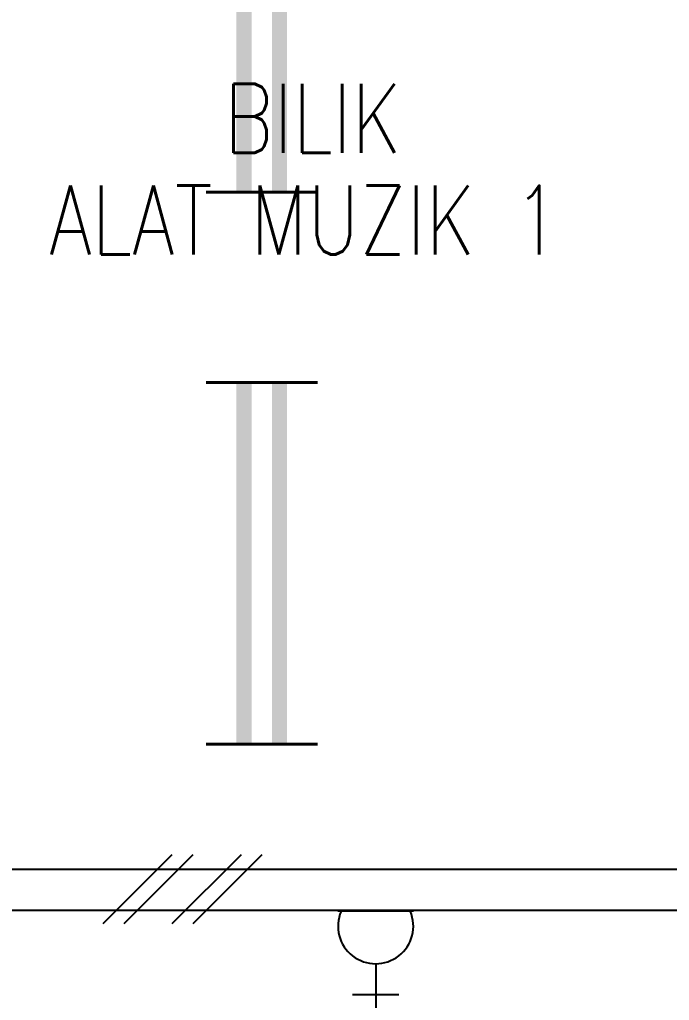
# Model space of a CAD drawing. Header units: inches. Extents: x -106706990 to 300603, y -86718466 to 1728185.
# Drawn here: x 55439 to 57792, y 21154 to 24707 of the extents above; entities that cross this region are included whole.
import ezdxf
from ezdxf.enums import TextEntityAlignment as Align

# ---------------------------------------------------------------- set-up
doc = ezdxf.new("R2010")
doc.units = ezdxf.units.IN
doc.header["$MEASUREMENT"] = 0
doc.linetypes.add('HIDDEN', pattern=[0.375, 0.25, -0.125])
for name, color, linetype in [('A-ROOMSYM', 3, 'Continuous'), ('A-WALL', 1, 'Continuous'), ('A-WLH', 7, 'Continuous'), ('ELECT', 6, 'Continuous'), ('LAMP', 5, 'Continuous')]:
    doc.layers.add(name, color=color, linetype=linetype)
doc.styles.add('style1', font='romans.shx', dxfattribs={"height": 750})

# ---------------------------------------------------------------- blocks, each defined once
blk = doc.blocks.new('YBC 236')
at = {"layer": 'LAMP'}
for points, const_width in [([(-134681.8, 193808.3), (-134681.8, 193533.1)], 10.9), ([(-133371.4, 193808.3), (-133371.4, 193533.1)], 10.9), ([(-134681.8, 193670.7), (-133371.4, 193670.7)], 54.6), ([(-134681.8, 193679.4), (-134681.8, 193404.2)], 10.9), ([(-133371.4, 193679.4), (-133371.4, 193404.2)], 10.9), ([(-134681.8, 193541.8), (-133371.4, 193541.8)], 54.6)]:
    blk.add_lwpolyline(points, dxfattribs=dict(at, const_width=const_width))
blk = doc.blocks.new('*U214')
at = {"layer": 'LAMP', "rotation": 90}
blk.add_blockref('YBC 236', (193606.2, 134026.6, -5.5), dxfattribs=at)
blk = doc.blocks.new('*U215')
at = {"layer": 'LAMP', "color": 0, "linetype": 'ByBlock', "lineweight": -2, "transparency": 16777216}
for p in [(3000, 2000), (3000, 0)]:
    blk.add_blockref('*U214', p, dxfattribs=at)
blk = doc.blocks.new('SOCKET')
at = {"layer": 'ELECT', "color": 6}
for p, q in [((15248.7, 25891.4), (15248.7, 26116.4)), ((15164.3, 26003.9), (15333.1, 26003.9)), ((15112.3, 25701.6), (15385.1, 25701.6))]:
    blk.add_line(p, q, dxfattribs=at)
blk.add_arc((15248.7, 25755), 136.4, 336.9763, 203.0237, dxfattribs=at)

msp = doc.modelspace()

# ---------------------------------------------------------------- linework, layer by layer
at = {"layer": 'A-WALL', "color": 8}
for p, q in [((51988.8, 21629.4), (60688.8, 21629.4)), ((60688.8, 21479.4), (51988.8, 21479.4))]:
    msp.add_line(p, q, dxfattribs=at)
at = {"layer": 'A-WLH', "color": 8}
for p, q in [((55741.7, 21433.1), (55991.7, 21683.1)), ((55816.7, 21433.1), (56066.7, 21683.1)), ((55991.7, 21433.1), (56241.7, 21683.1)), ((56066.7, 21433.1), (56316.7, 21683.1))]:
    msp.add_line(p, q, dxfattribs=at)

# ---------------------------------------------------------------- block references
at = {"layer": 'ELECT', "color": 7, "linetype": 'HIDDEN', "rotation": 180}
msp.add_blockref('SOCKET', (71976.7, 47178.6), dxfattribs=at)
at = {"layer": 'LAMP', "color": 0}
msp.add_blockref('*U215', (53315.6, 22737.4, 5.5), dxfattribs=at)

# ---------------------------------------------------------------- texts
at = {"layer": 'A-ROOMSYM', "color": 8, "style": 'style1', "width": 0.8}
for s, p in [('BILIK ', (56568.7, 24224.6)), ('ALAT MUZIK 1', (56471.5, 23855.9))]:
    msp.add_text(s, height=250, dxfattribs=at).set_placement(p, align=Align.CENTER)

doc.saveas('drawing.dxf')
